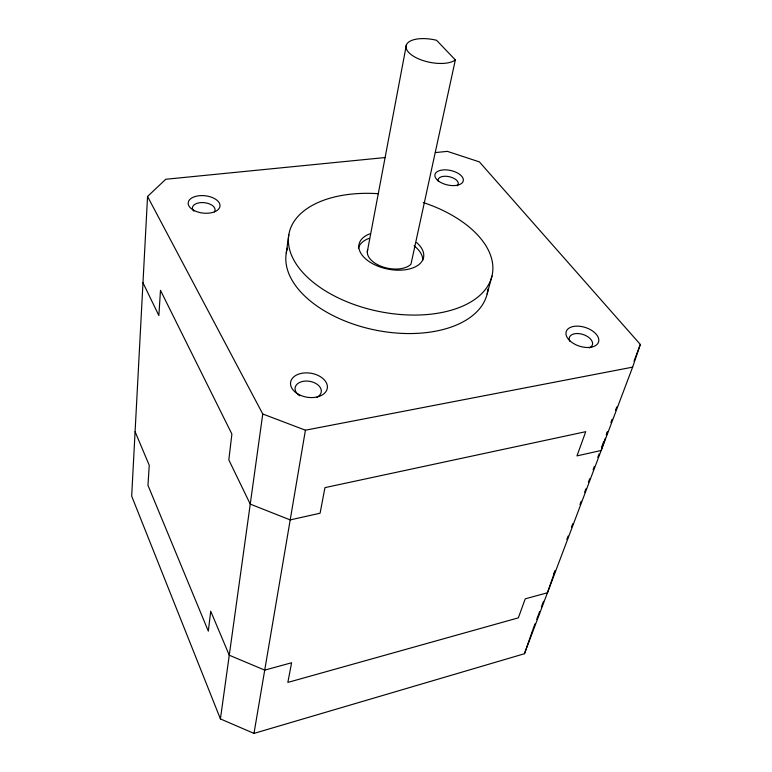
<?xml version="1.0" encoding="UTF-8"?>
<svg xmlns="http://www.w3.org/2000/svg" width="772" height="772" viewBox="0 0 772 772"><rect width="100%" height="100%" fill="white"/><g stroke="black" fill="none" stroke-linecap="round" stroke-linejoin="round"><path stroke-width="1.16" d="M385.064 157.546L165.739 179.268L147.548 196.474L131.674 496.116L220.416 718.925L253.988 733.4L524.449 653.73L632.625 367.144L640.326 344.447L479.383 161.888L447.384 151.37L435.398 152.557M220.416 718.925L262.76 413.995L147.548 196.474M286.258 253.033L288.815 234.698M253.988 733.4L305.413 430.197L632.625 367.144M367.289 251.826L406.4 44.834M455.345 59.926A26.383 11.493 11.5 0 1 422.844 60.486A26.383 11.493 11.5 0 1 406.94 43.84A26.383 11.493 11.5 0 1 436.585 40.289L455.345 59.926L410.965 264.236A23.45 13.259 11.5 0 1 382.758 266.9A23.45 13.259 11.5 0 1 367.733 249.53M487.142 293.949L491.957 276.067M605.373 438.216L601.166 450.481L576.983 455.885L585.745 431.683L324.964 487.624L320.081 513.226L290.195 519.903L250.244 504.116L228.821 459.909L231.889 434.067L160.489 290.359L158.858 315.526L142.974 282.764M606.512 434.877L607.661 431.529M555.078 570.826L547.464 592.761L525.23 598.84L518.35 617.851L287.85 682.419L291.594 662.762L264.719 670.125L229.265 655.216L210.727 611.221L208.324 631.149L147.973 485.327L149.247 465.284L135.09 431.673M524.449 653.73L532.516 630.599M532.892 629.498L535.015 623.863M536.723 619.356L539.696 611.463M541.394 606.956L543.517 601.32M553.707 574.262L554.981 570.884M566.841 539.416L568.115 536.048M571.502 527.064L572.776 523.686M579.975 504.589L581.239 501.221M584.626 492.237L585.9 488.859M588.438 482.124L589.712 478.756M593.099 469.762L594.372 466.394M597.76 457.4L599.024 454.032M601.562 447.297L603.685 441.671M606.223 434.935L607.496 431.567M610.874 422.602L612.138 419.254M615.496 410.318L616.76 406.969M634.015 361.2L640.326 344.447M262.76 413.995L305.413 430.197M438.129 181.092A10.335 5.298 12.5 0 1 449.729 176.807A10.335 5.298 12.5 0 1 457.246 185.772M193.811 211.19A11.377 6.253 6.1 0 1 202.911 202.573A11.377 6.253 6.1 0 1 214.326 211.904M416.629 242.611A32.926 18.528 11.5 0 1 412.007 268.202A32.926 18.528 11.5 0 1 366.594 259.691A32.926 18.528 11.5 0 1 369.856 233.839M487.962 289.008A102.531 58.962 11.5 0 1 375.163 330.04A102.531 58.962 11.5 0 1 287.445 248.169M423.278 202.534A103.68 58.431 11.5 0 1 468.797 303.107A103.68 58.431 11.5 0 1 300.617 269.978A103.68 58.431 11.5 0 1 378.512 193.714M299.652 395.747A13.24 8.685 9.3 0 1 298.6 383.008A13.24 8.685 9.3 0 1 317.591 384.63A13.24 8.685 9.3 0 1 316.916 397.213M358.382 248.13A32.839 18.567 11.5 0 1 368.997 238.384M414.082 245.853A32.839 18.567 11.5 0 1 422.757 260.174M569.948 341.456A12.091 7.016 17.9 0 1 575.159 333.658A12.091 7.016 17.9 0 1 590.126 338.609A12.091 7.016 17.9 0 1 589.412 347.892M439.162 181.507A14.494 7.402 12.5 0 0 462.92 181.835A14.494 7.402 12.5 0 0 445.27 169.85A14.494 7.402 12.5 0 0 439.162 181.507M193.666 210.264A15.98 8.724 6.1 0 0 219.721 207.272A15.98 8.724 6.1 0 0 198.906 195.76A15.98 8.724 6.1 0 0 193.666 210.264M297.799 393.942A18.586 12.149 9.3 0 0 327.26 388.461A18.586 12.149 9.3 0 0 301.813 373.281A18.586 12.149 9.3 0 0 297.799 393.942M569.533 340.452A16.974 9.795 17.9 0 0 597.682 343.694A16.974 9.795 17.9 0 0 579.946 326.295A16.974 9.795 17.9 0 0 569.533 340.452"/></g></svg>
